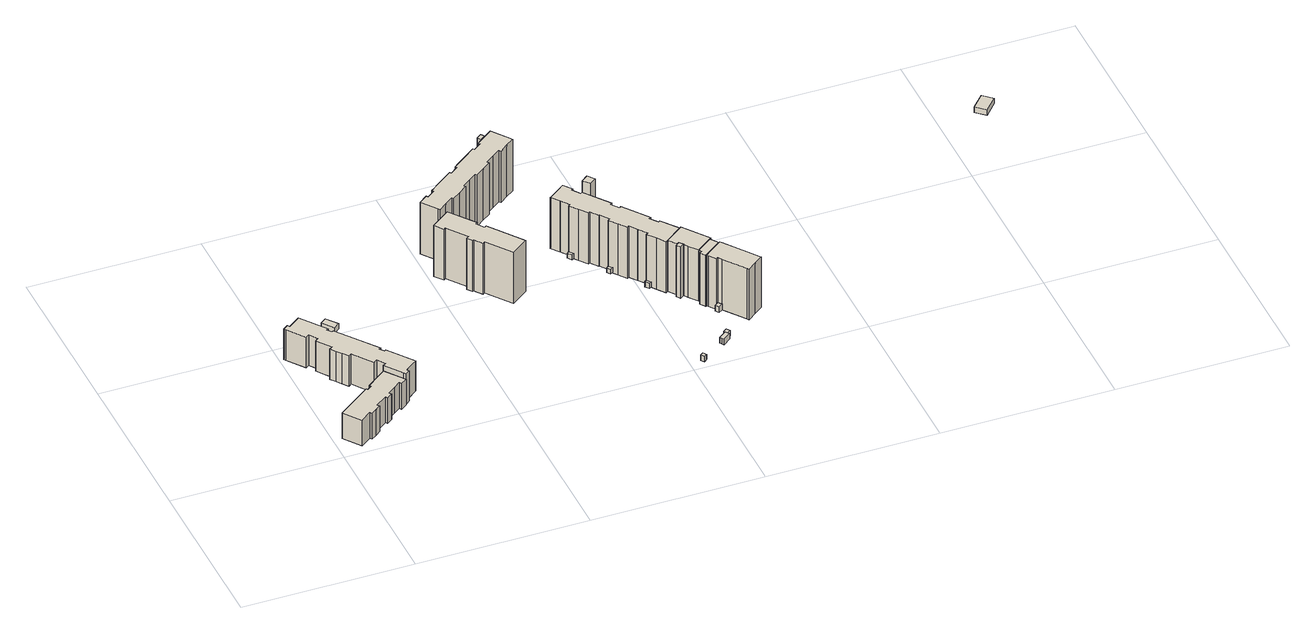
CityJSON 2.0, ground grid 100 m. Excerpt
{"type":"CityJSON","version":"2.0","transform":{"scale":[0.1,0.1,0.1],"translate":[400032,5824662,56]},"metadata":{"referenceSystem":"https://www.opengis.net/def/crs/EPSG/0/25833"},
"CityObjects":{
"building1":{"type":"Building","attributes":{"Gemeindeschluessel":"11000011","BezugspunktDach":"2200","function":"31001_1010","measuredHeight":17.1,"storeysAboveGround":5},"address":[{"country":"Germany","locality":"Berlin","thoroughfareNumber":"2, 4, 6","thoroughfareName":"Seehausener Straße"}],"geometry":[{"type":"Solid","lod":"1","boundaries":[[[[0,1,2,3,4,5,6,7,8,9,10,11,12,13,14,15,16,17,18,19,20]],[[21,22,23,24,25,26,27,28,29,30,31,32,33,34,35,36,37,38,39,40,41]],[[21,41,20,19]],[[22,21,19,18]],[[23,22,18,17]],[[24,23,17,16]],[[25,24,16,15]],[[26,25,15,14]],[[27,26,14,13]],[[28,27,13,12]],[[29,28,12,11]],[[30,29,11,10]],[[31,30,10,9]],[[32,31,9,8]],[[33,32,8,7]],[[34,33,7,6]],[[35,34,6,5]],[[36,35,5,4]],[[37,36,4,3]],[[38,37,3,2]],[[39,38,2,1]],[[40,39,1,0]],[[41,40,0,20]]]]}]},
"building2":{"type":"Building","attributes":{"Gemeindeschluessel":"11000011","BezugspunktDach":"2200","function":"31001_1010","measuredHeight":20.22,"storeysAboveGround":6},"address":[{"country":"Germany","locality":"Berlin","thoroughfareNumber":"28, 30, 32, 34","thoroughfareName":"Vincent-van-Gogh-Straße"}],"geometry":[{"type":"Solid","lod":"1","boundaries":[[[[42,43,44,45,46,47,48,49,50,51,52,53,54,55,56,57,58,59,60,61,62,63,64,65,66,67,68,69,70,71,72,73,74]],[[75,76,77,78,79,80,81,82,83,84,85,86,87,88,89,90,91,92,93,94,95,96,97,98,99,100,101,102,103,104,105,106,107]],[[75,107,74,73]],[[76,75,73,72]],[[77,76,72,71]],[[78,77,71,70]],[[79,78,70,69]],[[80,79,69,68]],[[81,80,68,67]],[[82,81,67,66]],[[83,82,66,65]],[[84,83,65,64]],[[85,84,64,63]],[[86,85,63,62]],[[87,86,62,61]],[[88,87,61,60]],[[89,88,60,59]],[[90,89,59,58]],[[91,90,58,57]],[[92,91,57,56]],[[93,92,56,55]],[[94,93,55,54]],[[95,94,54,53]],[[96,95,53,52]],[[97,96,52,51]],[[98,97,51,50]],[[99,98,50,49]],[[100,99,49,48]],[[101,100,48,47]],[[102,101,47,46]],[[103,102,46,45]],[[104,103,45,44]],[[105,104,44,43]],[[106,105,43,42]],[[107,106,42,74]]]]}]},
"building3":{"type":"Building","attributes":{"Gemeindeschluessel":"11000011","BezugspunktDach":"2200","function":"31001_2523","measuredHeight":4.11,"storeysAboveGround":1},"address":[{"country":"Germany","locality":"Berlin","thoroughfareNumber":"28 (1)","thoroughfareName":"Vincent-van-Gogh-Straße"}],"geometry":[{"type":"Solid","lod":"1","boundaries":[[[[108,109,110,111]],[[112,113,114,115]],[[112,115,111,110]],[[113,112,110,109]],[[114,113,109,108]],[[115,114,108,111]]]]}]},
"building4":{"type":"Building","attributes":{"Gemeindeschluessel":"11000011","BezugspunktDach":"2200","function":"31001_1010","measuredHeight":33.95,"storeysAboveGround":11},"address":[{"country":"Germany","locality":"Berlin","thoroughfareNumber":"29, 31","thoroughfareName":"Vincent-van-Gogh-Straße"}],"geometry":[{"type":"Solid","lod":"1","boundaries":[[[[116,117,118,119,120,121,122,123,124,125,126,127,128,129,130,131,132]],[[133,134,135,136,137,138,139,140,141,142,143,144,145,146,147,148,149]],[[133,149,132,131]],[[134,133,131,130]],[[135,134,130,129]],[[136,135,129,128]],[[137,136,128,127]],[[138,137,127,126]],[[139,138,126,125]],[[140,139,125,124]],[[141,140,124,123]],[[142,141,123,122]],[[143,142,122,121]],[[144,143,121,120]],[[145,144,120,119]],[[146,145,119,118]],[[147,146,118,117]],[[148,147,117,116]],[[149,148,116,132]]]]}]},
"building5":{"type":"Building","attributes":{"Gemeindeschluessel":"11000011","BezugspunktDach":"2200","function":"51009_1610","measuredHeight":17.25,"storeysAboveGround":0},"address":[{"country":"Germany","locality":"Berlin"}],"geometry":[{"type":"Solid","lod":"1","boundaries":[[[[150,151,152,153]],[[154,155,156,157]],[[154,157,153,152]],[[155,154,152,151]],[[156,155,151,150]],[[157,156,150,153]]]]}]},
"building6":{"type":"Building","attributes":{"Gemeindeschluessel":"11000011","function":"31001_1010"},"address":[{"country":"Germany","locality":"Berlin","thoroughfareNumber":"81, 83, 85","thoroughfareName":"Biesenbrower Straße"}],"children":["building6-1","building6-2","building6-3","building6-4"]},
"building6-1":{"type":"BuildingPart","attributes":{"BezugspunktDach":"2200","measuredHeight":34.28,"storeysAboveGround":11},"parents":["building6"],"geometry":[{"type":"MultiSurface","lod":"1","boundaries":[[[158,159,160,161,162,163,164,165,166,167,168,169,170,171,172,173,174,175,176,177,178,179,180,181,182,183,184,185,186,187,188,189,190,191,192,193,194,195,196,197,198,199]],[[200,201,202,203,204,205,206,207,208,209,210,211,212,213,214,215,216,217,218,219,220,221,222,223,224,225,226,227,228,229,230,231,232,233,234,235,236,237,238,239,240,241]],[[200,241,199,198]],[[201,200,198,197]],[[202,201,197,196]],[[203,202,196,195]],[[204,203,195,194]],[[205,204,151,194,193],[155,242,243,151]],[[206,205,193,192]],[[207,206,192,191]],[[208,207,191,190]],[[209,208,190,189]],[[210,209,189,188]],[[244,245,188,187]],[[211,210,246,247,248]],[[212,211,187,186]],[[213,212,186,185]],[[214,213,185,184]],[[215,214,184,183]],[[216,215,183,182]],[[217,216,182,249,250]],[[218,217,181,180]],[[219,218,180,179]],[[220,219,179,178]],[[221,220,178,177]],[[222,221,177,176]],[[223,222,176,175]],[[224,223,175,174]],[[225,224,174,173]],[[226,225,173,172]],[[227,226,172,171]],[[228,227,171,170]],[[229,228,170,169]],[[230,229,169,168]],[[231,230,168,167]],[[232,231,167,166]],[[233,232,166,165]],[[234,233,165,164]],[[235,234,164,163]],[[236,235,163,162]],[[237,236,162,161]],[[238,237,161,160]],[[239,238,160,159]],[[240,239,159,158]],[[241,240,158,199]],[[243,242,155,151]],[[248,247,246,245,244]],[[250,249,182,181,251]]]}]},
"building6-2":{"type":"BuildingPart","attributes":{"BezugspunktDach":"2200","measuredHeight":17.27,"storeysAboveGround":11},"parents":["building6"],"geometry":[{"type":"Solid","lod":"1","boundaries":[[[[151,243,252,152]],[[253,242,155,154]],[[253,154,152,252]],[[242,253,252,243]],[[154,155,151,152]],[[155,242,243,151]]]]}]},
"building6-3":{"type":"BuildingPart","attributes":{"BezugspunktDach":"2200","measuredHeight":34.5,"storeysAboveGround":11},"parents":["building6"],"geometry":[{"type":"MultiSurface","lod":"1","boundaries":[[[254,255,256,257]],[[258,250,249,259]],[[258,259,257,256]],[[250,258,256,255]],[[182,181,255,254]],[[259,249,254,257]],[[183,215,216,182]],[[249,250,181,182]]]}]},
"building6-4":{"type":"BuildingPart","attributes":{"BezugspunktDach":"2200","measuredHeight":16.89,"storeysAboveGround":11},"parents":["building6"],"geometry":[{"type":"MultiSurface","lod":"1","boundaries":[[[245,244,260,261]],[[262,248,247,263]],[[262,263,261,260]],[[248,262,260,244]],[[263,247,245,261]],[[248,264,244,245,247]]]}]},
"building7":{"type":"Building","attributes":{"Gemeindeschluessel":"11000011","BezugspunktDach":"2200","function":"51009_1610","measuredHeight":3.5,"storeysAboveGround":0},"address":[{"country":"Germany","locality":"Berlin"}],"geometry":[{"type":"Solid","lod":"1","boundaries":[[[[265,266,267,268]],[[269,270,271,272]],[[269,272,268,267]],[[270,269,267,266]],[[271,270,266,265]],[[272,271,265,268]]]]}]},
"building8":{"type":"Building","attributes":{"Gemeindeschluessel":"11000011","BezugspunktDach":"2200","function":"51009_1610","measuredHeight":3.23,"storeysAboveGround":0},"address":[{"country":"Germany","locality":"Berlin"}],"geometry":[{"type":"Solid","lod":"1","boundaries":[[[[273,274,275,276,277]],[[278,279,280,281,282]],[[278,282,277,276]],[[279,278,276,275]],[[280,279,275,274]],[[281,280,274,273]],[[282,281,273,277]]]]}]},
"building9":{"type":"Building","attributes":{"Gemeindeschluessel":"11000011","BezugspunktDach":"2200","function":"51009_1610","measuredHeight":3.16,"storeysAboveGround":0},"address":[{"country":"Germany","locality":"Berlin"}],"geometry":[{"type":"Solid","lod":"1","boundaries":[[[[283,284,285,286,287]],[[288,289,290,291,292]],[[288,292,287,286]],[[289,288,286,285]],[[290,289,285,284]],[[291,290,284,283]],[[292,291,283,287]]]]}]},
"building10":{"type":"Building","attributes":{"Gemeindeschluessel":"11000011","BezugspunktDach":"2200","function":"31001_1010","measuredHeight":34.09,"storeysAboveGround":11},"address":[{"country":"Germany","locality":"Berlin","thoroughfareNumber":"33, 35, 37","thoroughfareName":"Vincent-van-Gogh-Straße"}],"geometry":[{"type":"Solid","lod":"1","boundaries":[[[[293,294,295,296,297,298,299,300,301,302,303,304,305,306,307,308,309,310,311,312,313,314,315,316,317,318,319,320,321,322,323,324,325,326,327,328,329,330]],[[331,332,333,334,335,336,337,338,339,340,341,342,343,344,345,346,347,348,349,350,351,352,353,354,355,356,357,358,359,360,361,362,363,364,365,366,367,368]],[[331,368,330,329]],[[332,331,329,328]],[[333,332,328,327]],[[334,333,327,326]],[[335,334,326,325]],[[336,335,325,324]],[[337,336,324,323]],[[338,337,323,322]],[[339,338,322,321]],[[340,339,321,320]],[[341,340,320,319]],[[342,341,319,318]],[[343,342,318,317]],[[344,343,317,316]],[[345,344,316,315]],[[346,345,315,314]],[[347,346,314,313]],[[348,347,313,312]],[[349,348,312,311]],[[350,349,311,310]],[[351,350,310,309]],[[352,351,309,308]],[[353,352,308,307]],[[354,353,307,306]],[[355,354,306,305]],[[356,355,305,304]],[[357,356,304,303]],[[358,357,303,302]],[[359,358,302,301]],[[360,359,301,300]],[[361,360,300,299]],[[362,361,299,298]],[[363,362,298,297]],[[364,363,297,296]],[[365,364,296,295]],[[366,365,295,294]],[[367,366,294,293]],[[368,367,293,330]]]]}]},
"building11":{"type":"Building","attributes":{"Gemeindeschluessel":"11000011","BezugspunktDach":"2200","function":"51009_1610","measuredHeight":3.46,"storeysAboveGround":0},"address":[{"country":"Germany","locality":"Berlin"}],"geometry":[{"type":"Solid","lod":"1","boundaries":[[[[369,370,371,372,373]],[[374,375,376,377,378]],[[374,378,373,372]],[[375,374,372,371]],[[376,375,371,370]],[[377,376,370,369]],[[378,377,369,373]]]]}]},
"building12":{"type":"Building","attributes":{"Gemeindeschluessel":"11000011","BezugspunktDach":"2200","function":"31001_2523","measuredHeight":3.81,"storeysAboveGround":1},"address":[{"country":"Germany","locality":"Berlin","thoroughfareNumber":"43 (1)","thoroughfareName":"Vincent-van-Gogh-Straße"}],"geometry":[{"type":"Solid","lod":"1","boundaries":[[[[379,380,381,382,383,384]],[[385,386,387,388,389,390]],[[385,390,384,383]],[[386,385,383,382]],[[387,386,382,381]],[[388,387,381,380]],[[389,388,380,379]],[[390,389,379,384]]]]}]},
"building13":{"type":"Building","attributes":{"Gemeindeschluessel":"11000011","BezugspunktDach":"2200","function":"51009_1610","measuredHeight":3.85,"storeysAboveGround":0},"address":[{"country":"Germany","locality":"Berlin"}],"geometry":[{"type":"Solid","lod":"1","boundaries":[[[[383,382,391,392,393]],[[394,395,396,397,398]],[[394,398,393,392]],[[395,394,392,391]],[[396,395,391,382]],[[397,396,382,383]],[[398,397,383,393]]]]}]},
"building14":{"type":"Building","attributes":{"Gemeindeschluessel":"11000011","BezugspunktDach":"2200","function":"51009_1610","measuredHeight":34.31,"storeysAboveGround":0},"address":[{"country":"Germany","locality":"Berlin"}],"geometry":[{"type":"Solid","lod":"1","boundaries":[[[[399,400,401,402,403]],[[404,405,406,407,408]],[[404,408,403,402]],[[405,404,402,401]],[[406,405,401,400]],[[407,406,400,399]],[[408,407,399,403]]]]}]},
"building15":{"type":"Building","attributes":{"Gemeindeschluessel":"11000011","BezugspunktDach":"2200","function":"51009_1610","measuredHeight":3.79,"storeysAboveGround":0},"address":[{"country":"Germany","locality":"Berlin"}],"geometry":[{"type":"Solid","lod":"1","boundaries":[[[[409,410,411,412,413]],[[414,415,416,417,418]],[[414,418,413,412]],[[415,414,412,411]],[[416,415,411,410]],[[417,416,410,409]],[[418,417,409,413]]]]}]},
"building16":{"type":"Building","attributes":{"Gemeindeschluessel":"11000011","BezugspunktDach":"2200","function":"31001_2520","measuredHeight":16.85,"storeysAboveGround":1},"address":[{"country":"Germany","locality":"Berlin","thoroughfareNumber":"33 (1)","thoroughfareName":"Vincent-van-Gogh-Straße"}],"geometry":[{"type":"Solid","lod":"1","boundaries":[[[[419,420,421,422]],[[423,424,425,426]],[[423,426,422,421]],[[424,423,421,420]],[[425,424,420,419]],[[426,425,419,422]]]]}]},
"building17":{"type":"Building","attributes":{"Gemeindeschluessel":"11000011","function":"31001_1010"},"address":[{"country":"Germany","locality":"Berlin","thoroughfareNumber":"39, 41","thoroughfareName":"Vincent-van-Gogh-Straße"}],"children":["building17-1","building17-2","building17-3"]},
"building17-1":{"type":"BuildingPart","attributes":{"BezugspunktDach":"2200","measuredHeight":34.22,"storeysAboveGround":11},"parents":["building17"],"geometry":[{"type":"MultiSurface","lod":"1","boundaries":[[[427,428,429,430,431,432,433,434,435,436,437,438,439,440,441,442,443]],[[444,445,446,447,448,449,450,451,452,453,454,455,456,457,458,459,460]],[[445,444,442,441]],[[446,445,441,440]],[[447,446,440,439]],[[448,447,439,438]],[[449,448,438,437]],[[450,449,437,436]],[[451,450,436,435]],[[452,451,435,434]],[[453,452,434,433]],[[454,453,433,432]],[[455,454,432,431]],[[456,455,431,430]],[[457,456,430,429]],[[458,457,429,428]],[[459,458,428,427]],[[460,459,427,443]],[[461,444,460,443,442]]]}]},
"building17-2":{"type":"BuildingPart","attributes":{"BezugspunktDach":"2200","measuredHeight":34.16,"storeysAboveGround":11},"parents":["building17"],"geometry":[{"type":"Solid","lod":"1","boundaries":[[[[462,463,464,465,466,467,468,469,470,471]],[[472,473,474,475,476,477,478,479,480,481]],[[472,481,471,470]],[[473,472,470,469]],[[474,473,469,468]],[[475,474,468,467]],[[476,466,467,466]],[[477,476,466,465]],[[478,477,465,464]],[[479,478,464,463]],[[480,479,463,462]],[[481,480,462,471]],[[475,467,466,476]]]]}]},
"building17-3":{"type":"BuildingPart","attributes":{"BezugspunktDach":"2200","measuredHeight":34.13,"storeysAboveGround":11},"parents":["building17"],"geometry":[{"type":"MultiSurface","lod":"1","boundaries":[[[482,483,467,466,484,485]],[[486,476,475,444,460,487]],[[486,487,485,484]],[[476,486,484,466]],[[444,475,467,483]],[[443,442,444,483,482]],[[487,460,482,485]],[[476,466,467,475]],[[460,444,442,443]]]}]},
"building18":{"type":"Building","attributes":{"Gemeindeschluessel":"11000011","BezugspunktDach":"2200","function":"31001_3062","measuredHeight":3.96,"storeysAboveGround":1},"address":[{"country":"Germany","locality":"Berlin","thoroughfareNumber":"35","thoroughfareName":"Passower Straße"}],"geometry":[{"type":"Solid","lod":"1","boundaries":[[[[488,489,490,491,492]],[[493,494,495,496,497]],[[493,497,492,491]],[[494,493,491,490]],[[495,494,490,489]],[[496,495,489,488]],[[497,496,488,492]]]]}]}
},
"vertices":[
[109,9,213],[171,56,213],[180,44,213],[212,67,213],[240,89,213],[231,101,213],[299,151,213],[308,139,213],[338,162,213],[329,174,213],[374,208,213],[413,238,213],[423,225,213],[458,251,213],[448,264,213],[374,362,213],[256,274,213],[263,264,213],[237,245,213],[230,254,213],[35,109,213],[230,254,42],[237,245,42],[263,264,42],[256,274,42],[374,362,42],[448,264,42],[458,251,42],[423,225,42],[413,238,42],[374,208,42],[329,174,42],[338,162,42],[308,139,42],[299,151,42],[231,101,42],[240,89,42],[212,67,42],[180,44,42],[171,56,42],[109,9,42],[35,109,42],
[15,843,249],[89,744,249],[108,759,249],[142,713,249],[123,699,249],[184,617,249],[166,604,249],[190,573,249],[212,543,249],[237,510,249],[254,523,249],[340,408,249],[360,422,249],[393,377,249],[374,363,249],[449,264,249],[458,251,249],[484,270,249],[474,283,249],[481,288,249],[547,338,249],[437,485,249],[428,478,249],[408,504,249],[418,511,249],[243,744,249],[234,737,249],[214,763,249],[224,770,249],[114,917,249],[44,865,249],[35,878,249],[6,856,249],[35,878,46],[44,865,46],[114,917,46],[224,770,46],[214,763,46],[234,737,46],[243,744,46],[418,511,46],[408,504,46],[428,478,46],[437,485,46],[547,338,46],[481,288,46],[474,283,46],[484,270,46],[458,251,46],[449,264,46],[374,363,46],[393,377,46],[360,422,46],[340,408,46],[254,523,46],[237,510,46],[212,543,46],[190,573,46],[166,604,46],[184,617,46],[123,699,46],[142,713,46],[108,759,46],[89,744,46],[15,843,46],[6,856,46],
[340,964,83],[374,990,83],[324,1055,83],[290,1030,83],[324,1055,46],[374,990,46],[340,964,46],[290,1030,46],
[1060,1195,368],[1072,1204,368],[1158,1089,368],[1141,1076,368],[1164,1045,368],[1170,1050,368],[1205,1003,368],[1217,1011,368],[1324,867,368],[1423,941,368],[1277,1137,368],[1267,1129,368],[1234,1175,368],[1244,1182,368],[1133,1329,368],[1035,1255,368],[1022,1245,368],[1035,1255,28],[1133,1329,28],[1244,1182,28],[1234,1175,28],[1267,1129,28],[1277,1137,28],[1423,941,28],[1324,867,28],[1217,1011,28],[1205,1003,28],[1170,1050,28],[1164,1045,28],[1141,1076,28],[1158,1089,28],[1072,1204,28],[1060,1195,28],[1022,1245,28],
[1129,1535,199],[1152,1553,199],[1136,1574,199],[1113,1556,199],[1136,1574,26],[1152,1553,26],[1129,1535,26],[1113,1556,26],
[1100,1374,363],[1107,1364,363],[1155,1400,363],[1203,1437,363],[1211,1427,363],[1259,1462,363],[1310,1500,363],[1303,1510,363],[1348,1543,363],[1347,1544,363],[1395,1580,363],[1403,1569,363],[1454,1607,363],[1503,1643,363],[1495,1653,363],[1540,1687,363],[1539,1688,363],[1589,1725,363],[1598,1713,363],[1647,1750,363],[1695,1785,363],[1686,1798,363],[1612,1897,363],[1566,1863,363],[1539,1843,363],[1513,1823,363],[1520,1813,363],[1475,1780,363],[1468,1789,363],[1372,1717,363],[1345,1697,363],[1321,1679,363],[1328,1670,363],[1283,1636,363],[1276,1645,363],[1178,1572,363],[1152,1553,363],[1129,1535,363],[1136,1526,363],[1091,1492,363],[1084,1502,363],[1033,1464,363],[1084,1502,20],[1091,1492,20],[1136,1526,20],[1129,1535,20],[1152,1553,20],[1178,1572,20],[1276,1645,20],[1283,1636,20],[1328,1670,20],[1321,1679,20],[1345,1697,20],[1372,1717,20],[1468,1789,20],[1475,1780,20],[1520,1813,20],[1513,1823,20],[1539,1843,20],[1566,1863,20],[1612,1897,20],[1686,1798,20],[1695,1785,20],[1647,1750,20],[1598,1713,20],[1589,1725,20],[1539,1688,20],[1540,1687,20],[1495,1653,20],[1503,1643,20],[1454,1607,20],[1403,1569,20],[1395,1580,20],[1347,1544,20],[1348,1543,20],[1303,1510,20],[1310,1500,20],[1259,1462,20],[1211,1427,20],[1203,1437,20],[1155,1400,20],[1107,1364,20],[1100,1374,20],[1033,1464,20],[1178,1572,26],[1178,1572,199],[1372,1717,195],[1345,1697,195],[1345,1697,110],[1345,1697,26],[1372,1717,26],[1539,1843,22],[1566,1863,22],[1566,1863,99],
[1162,1593,199],[1162,1593,26],
[1539,1843,367],[1566,1863,367],[1551,1883,367],[1524,1864,367],[1551,1883,22],[1524,1864,22],
[1356,1738,195],[1329,1718,195],[1356,1738,26],[1329,1718,26],[1372,1717,68],
[2072,25,56],[2089,38,56],[2077,59,56],[2058,45,56],[2077,59,21],[2089,38,21],[2072,25,21],[2058,45,21],
[1758,1109,53],[1782,1127,53],[1763,1152,53],[1753,1144,53],[1739,1134,53],[1753,1144,21],[1763,1152,21],[1782,1127,21],[1758,1109,21],[1739,1134,21],
[1901,917,53],[1925,934,53],[1909,956,53],[1899,948,53],[1885,938,53],[1899,948,21],[1909,956,21],[1925,934,21],[1901,917,21],[1885,938,21],
[1726,1199,359],[1727,1200,359],[1763,1152,359],[1753,1144,359],[1790,1094,359],[1827,1045,359],[1836,1052,359],[1870,1007,359],[1871,1008,359],[1909,956,359],[1899,948,359],[1935,900,359],[1970,852,359],[1980,860,359],[2013,815,359],[2014,816,359],[2051,767,359],[2040,759,359],[2077,708,359],[2113,660,359],[2125,669,359],[2223,742,359],[2214,755,359],[2149,841,359],[2140,834,359],[2106,879,359],[2116,887,359],[2006,1034,359],[1996,1026,359],[1962,1072,359],[1972,1079,359],[1862,1226,359],[1852,1219,359],[1819,1264,359],[1828,1271,359],[1790,1322,359],[1701,1255,359],[1690,1247,359],[1701,1255,18],[1790,1322,18],[1828,1271,18],[1819,1264,18],[1852,1219,18],[1862,1226,18],[1972,1079,18],[1962,1072,18],[1996,1026,18],[2006,1034,18],[2116,887,18],[2106,879,18],[2140,834,18],[2149,841,18],[2214,755,18],[2223,742,18],[2125,669,18],[2113,660,18],[2077,708,18],[2040,759,18],[2051,767,18],[2014,816,18],[2013,815,18],[1980,860,18],[1970,852,18],[1935,900,18],[1899,948,18],[1909,956,18],[1871,1008,18],[1870,1007,18],[1836,1052,18],[1827,1045,18],[1790,1094,18],[1753,1144,18],[1763,1152,18],[1727,1200,18],[1726,1199,18],[1690,1247,18],
[2045,725,54],[2069,743,54],[2051,767,54],[2040,759,54],[2027,749,54],[2040,759,19],[2051,767,19],[2069,743,19],[2045,725,19],[2027,749,19],
[2219,135,57],[2226,125,57],[2272,159,57],[2264,169,57],[2255,181,57],[2210,148,57],[2255,181,19],[2264,169,19],[2272,159,19],[2226,125,19],[2219,135,19],[2210,148,19],
[2284,183,57],[2268,203,57],[2249,189,57],[2268,203,18],[2284,183,18],[2264,169,18],[2255,181,18],[2249,189,18],
[2165,585,362],[2188,603,362],[2171,625,362],[2162,618,362],[2148,608,362],[2162,618,19],[2171,625,19],[2188,603,19],[2165,585,19],[2148,608,19],
[2308,395,55],[2331,412,55],[2315,434,55],[2304,425,55],[2292,416,55],[2304,425,17],[2315,434,17],[2331,412,17],[2308,395,17],[2292,416,17],
[2019,1491,182],[2058,1521,182],[2027,1561,182],[1988,1531,182],[2027,1561,14],[2058,1521,14],[2019,1491,14],[1988,1531,14],
[2264,469,355],[2269,473,355],[2275,465,355],[2304,425,355],[2315,434,355],[2331,412,355],[2424,288,355],[2424,287,355],[2432,277,355],[2481,314,355],[2531,351,355],[2523,361,355],[2523,362,355],[2385,547,355],[2377,557,355],[2367,550,355],[2262,471,355],[2367,550,18],[2377,557,18],[2385,547,18],[2523,362,18],[2523,361,18],[2531,351,18],[2481,314,18],[2432,277,18],[2424,287,18],[2424,288,18],[2331,412,18],[2315,434,18],[2304,425,18],[2275,465,18],[2269,473,18],[2264,469,18],[2262,471,18],[2367,550,257],
[2162,618,359],[2171,625,359],[2188,603,359],[2205,580,359],[2244,528,359],[2334,595,359],[2343,602,359],[2233,749,359],[2134,675,359],[2125,668,359],[2134,675,18],[2233,749,18],[2343,602,18],[2334,595,18],[2244,528,18],[2205,580,18],[2188,603,18],[2171,625,18],[2162,618,18],[2125,668,18],
[2262,471,359],[2367,550,359],[2255,513,359],[2240,502,359],[2255,513,18],[2240,502,18],
[4276,1459,40],[4349,1540,40],[4322,1565,40],[4294,1590,40],[4220,1509,40],[4294,1590,5],[4322,1565,5],[4349,1540,5],[4276,1459,5],[4220,1509,5]
]}
